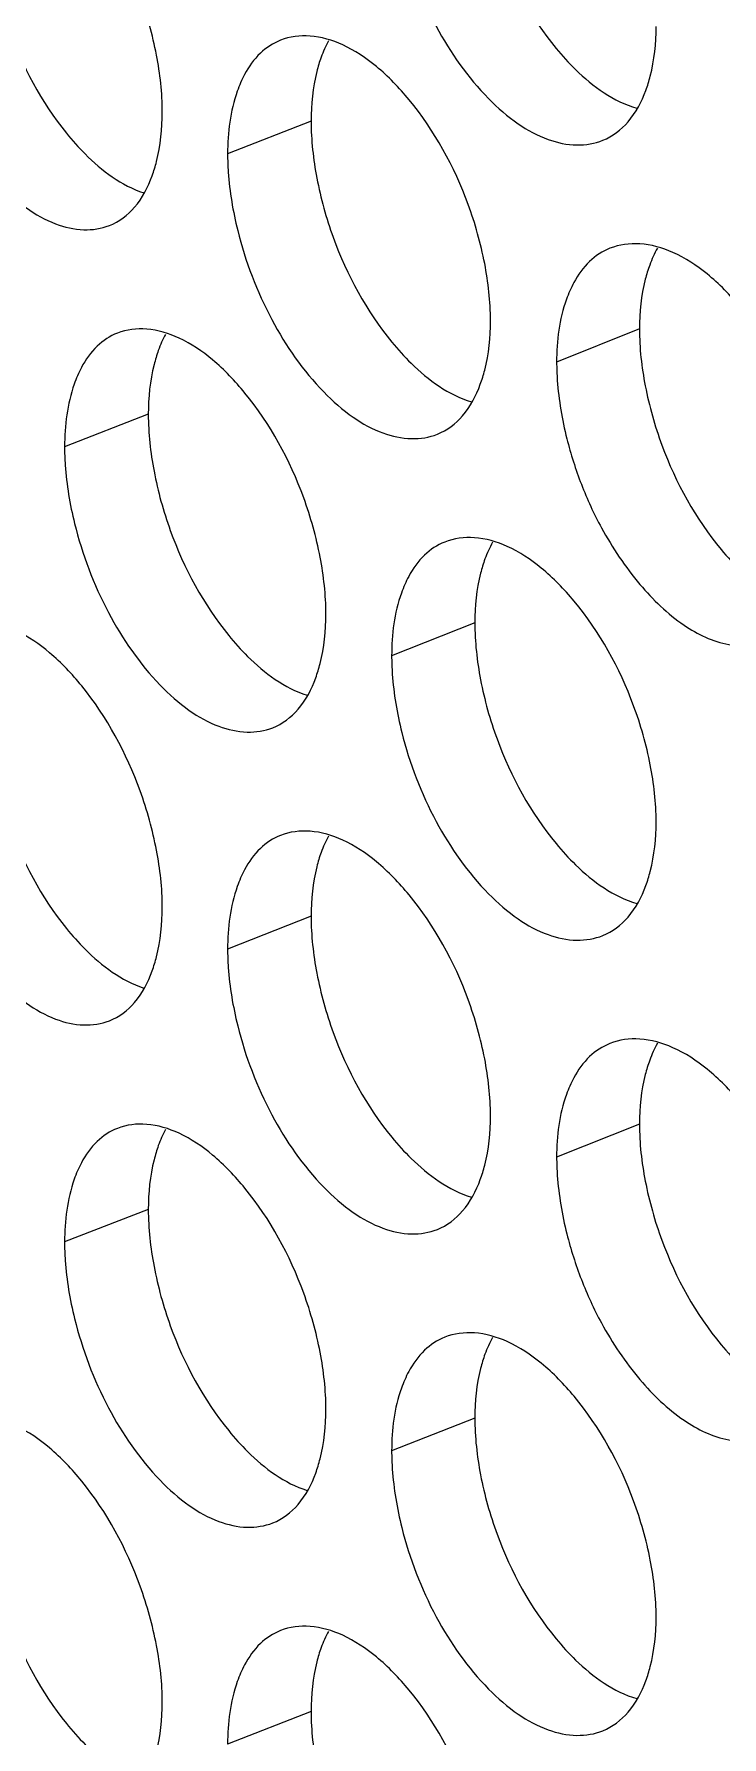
# Model space of a CAD drawing. Header units: millimetres. Extents: x 1177 to 4147, y 93 to 2194.
# Drawn here: x 2535.62 to 2542.44, y 740.61 to 757.48 of the extents above; entities that cross this region are included whole.
import ezdxf

# ---------------------------------------------------------------- set-up
doc = ezdxf.new("R2010")
doc.units = ezdxf.units.MM
doc.header["$LTSCALE"] = 0.1
doc.layers.get('0').update_dxf_attribs({"lineweight": 13})
doc.layers.add('标注', color=251, linetype='Continuous', lineweight=9)

# ---------------------------------------------------------------- blocks, each defined once
blk = doc.blocks.new('02')
for points, knots in [([(4627.348, 522.744), (4597.363, 531.299), (4553.55, 545.69), (4497.641, 568.487), (4458.71, 586.649), (4422.281, 606.068), (4388.51, 626.659), (4357.551, 648.334), (4338.416, 663.815), (4329.392, 671.722)], [0, 0, 0, 0, 0.278685, 0.411475, 0.539478, 0.662459, 0.780251, 0.892768, 1, 1, 1, 1]), ([(4626.906, 521.428), (4597.052, 529.945), (4553.424, 544.261), (4497.732, 566.923), (4458.929, 584.973), (4422.597, 604.269), (4388.892, 624.729), (4357.964, 646.263), (4338.829, 661.641), (4329.798, 669.496)], [0, 0, 0, 0, 0.278468, 0.411196, 0.539177, 0.662176, 0.780023, 0.892638, 1, 1, 1, 1]), ([(4628.518, 518.372), (4598.337, 526.935), (4554.235, 541.353), (4497.955, 564.22), (4458.766, 582.448), (4422.099, 601.945), (4388.114, 622.628), (4356.965, 644.402), (4337.717, 659.96), (4328.641, 667.907)], [0, 0, 0, 0, 0.278732, 0.411552, 0.539576, 0.662563, 0.780343, 0.892822, 1, 1, 1, 1]), ([(4328.202, 667.332), (4337.3, 659.316), (4356.601, 643.626), (4387.852, 621.677), (4421.956, 600.844), (4458.755, 581.215), (4498.091, 562.874), (4554.59, 539.876), (4598.873, 525.389), (4629.18, 516.79)], [0, 0, 0, 0, 0.107262, 0.219794, 0.337581, 0.460553, 0.588547, 0.721328, 1, 1, 1, 1])]:
    blk.add_open_spline(points, degree=3, knots=knots)
at = {"layer": '标注'}
for p, q in [((4395.371, 672.148), (4394.189, 671.685)), ((4400.018, 669.207), (4398.846, 668.739)), ((4393.067, 668.001), (4391.882, 667.541)), ((4397.688, 665.05), (4396.511, 664.585)), ((4395.371, 660.898), (4394.189, 660.435)), ((4400.018, 657.957), (4398.846, 657.489)), ((4393.067, 656.751), (4391.882, 656.291)), ((4393.067, 656.751), (4391.882, 656.291)), ((4397.688, 653.8), (4396.511, 653.335)), ((4397.688, 653.8), (4396.511, 653.335)), ((4395.371, 649.648), (4394.189, 649.185))]:
    blk.add_line(p, q, dxfattribs=at)
for points, knots in [([(4397.688, 676.3), (4397.688, 676.03), (4397.751, 675.469), (4398.056, 674.383), (4398.477, 673.612), (4398.838, 673.176)], [0, 0, 0, 0, 0.239633, 0.496767, 1, 1, 1, 1]), ([(4397.688, 676.3), (4397.688, 676.03), (4397.751, 675.469), (4398.056, 674.383), (4398.477, 673.612), (4398.838, 673.176)], [0, 0, 0, 0, 0.239633, 0.496767, 1, 1, 1, 1]), ([(4393.265, 672.277), (4393.265, 672.547), (4393.201, 673.107), (4392.899, 674.194), (4392.483, 674.967), (4392.126, 675.407)], [0, 0, 0, 0, 0.239639, 0.496867, 1, 1, 1, 1]), ([(4390.778, 675.109), (4390.778, 674.839), (4390.841, 674.279), (4391.139, 673.192), (4391.552, 672.418), (4391.908, 671.977)], [0, 0, 0, 0, 0.239851, 0.497219, 1, 1, 1, 1]), ([(4396.654, 674.75), (4396.764, 674.313), (4397.079, 673.49), (4397.694, 672.615), (4398.271, 672.108), (4398.697, 671.876), (4399.116, 671.786), (4399.384, 671.829), (4399.5, 671.876)], [0, 0, 0, 0, 0.305092, 0.590325, 0.714405, 0.822131, 0.915528, 1, 1, 1, 1]), ([(4396.654, 674.75), (4396.764, 674.313), (4397.079, 673.49), (4397.694, 672.615), (4398.271, 672.108), (4398.697, 671.876), (4399.116, 671.786), (4399.384, 671.829), (4399.5, 671.876)], [0, 0, 0, 0, 0.305092, 0.590325, 0.714405, 0.822131, 0.915528, 1, 1, 1, 1]), ([(4389.73, 673.567), (4389.837, 673.131), (4390.144, 672.31), (4390.745, 671.431), (4391.31, 670.919), (4391.727, 670.683), (4392.138, 670.586), (4392.402, 670.626), (4392.516, 670.67)], [0, 0, 0, 0, 0.306595, 0.592601, 0.716644, 0.823962, 0.916568, 1, 1, 1, 1]), ([(4396.757, 672.451), (4396.618, 672.62), (4396.333, 672.917), (4395.857, 673.237), (4395.38, 673.381), (4395.069, 673.344), (4394.939, 673.293)], [0, 0, 0, 0, 0.309532, 0.576416, 0.801728, 1, 1, 1, 1]), ([(4400.109, 672.582), (4400.133, 672.648), (4400.223, 672.941), (4400.254, 673.249), (4400.254, 673.485)], [0, 0, 0, 0, 0.229514, 1, 1, 1, 1]), ([(4400.109, 672.582), (4400.133, 672.648), (4400.223, 672.941), (4400.254, 673.249), (4400.254, 673.485)], [0, 0, 0, 0, 0.229514, 1, 1, 1, 1]), ([(4394.939, 673.293), (4394.833, 673.251), (4394.628, 673.116), (4394.488, 672.917), (4394.429, 672.806)], [0, 0, 0, 0, 0.475484, 1, 1, 1, 1]), ([(4398.838, 673.176), (4398.925, 673.071), (4399.245, 672.721), (4399.652, 672.426), (4399.979, 672.33)], [0, 0, 0, 0, 0.285211, 1, 1, 1, 1]), ([(4398.838, 673.176), (4398.925, 673.071), (4399.245, 672.721), (4399.652, 672.426), (4399.979, 672.33)], [0, 0, 0, 0, 0.285211, 1, 1, 1, 1]), ([(4395.513, 673.051), (4395.489, 672.985), (4395.401, 672.692), (4395.371, 672.383), (4395.371, 672.148)], [0, 0, 0, 0, 0.229141, 1, 1, 1, 1]), ([(4394.429, 672.806), (4394.389, 672.731), (4394.237, 672.376), (4394.189, 671.984), (4394.189, 671.685)], [0, 0, 0, 0, 0.22205, 1, 1, 1, 1]), ([(4397.91, 669.327), (4397.91, 669.597), (4397.846, 670.157), (4397.54, 671.243), (4397.119, 672.014), (4396.757, 672.451)], [0, 0, 0, 0, 0.239493, 0.496564, 1, 1, 1, 1]), ([(4399.5, 671.876), (4399.637, 671.931), (4399.901, 672.133), (4400.05, 672.422), (4400.109, 672.582)], [0, 0, 0, 0, 0.464648, 1, 1, 1, 1]), ([(4399.5, 671.876), (4399.637, 671.931), (4399.901, 672.133), (4400.05, 672.422), (4400.109, 672.582)], [0, 0, 0, 0, 0.464648, 1, 1, 1, 1]), ([(4393.122, 671.375), (4393.146, 671.441), (4393.234, 671.733), (4393.265, 672.042), (4393.265, 672.277)], [0, 0, 0, 0, 0.229076, 1, 1, 1, 1]), ([(4391.908, 671.977), (4391.992, 671.875), (4392.298, 671.53), (4392.687, 671.236), (4393.002, 671.133)], [0, 0, 0, 0, 0.285023, 1, 1, 1, 1]), ([(4395.371, 672.148), (4395.371, 671.878), (4395.434, 671.317), (4395.736, 670.231), (4396.155, 669.459), (4396.515, 669.021)], [0, 0, 0, 0, 0.239706, 0.496917, 1, 1, 1, 1]), ([(4394.189, 671.685), (4394.189, 671.598), (4394.203, 671.233), (4394.265, 670.871), (4394.332, 670.6)], [0, 0, 0, 0, 0.237814, 1, 1, 1, 1]), ([(4392.516, 670.67), (4392.653, 670.723), (4392.917, 670.925), (4393.064, 671.215), (4393.122, 671.375)], [0, 0, 0, 0, 0.462617, 1, 1, 1, 1]), ([(4394.332, 670.6), (4394.441, 670.164), (4394.754, 669.341), (4395.363, 668.465), (4395.936, 667.957), (4396.36, 667.723), (4396.776, 667.631), (4397.043, 667.673), (4397.158, 667.718)], [0, 0, 0, 0, 0.305591, 0.59108, 0.715148, 0.822737, 0.915872, 1, 1, 1, 1]), ([(4399.599, 670.348), (4399.493, 670.306), (4399.289, 670.171), (4399.149, 669.972), (4399.089, 669.863)], [0, 0, 0, 0, 0.476586, 1, 1, 1, 1]), ([(4401.444, 669.518), (4401.302, 669.687), (4401.013, 669.983), (4400.53, 670.301), (4400.045, 670.442), (4399.731, 670.401), (4399.599, 670.348)], [0, 0, 0, 0, 0.3085, 0.575059, 0.800797, 1, 1, 1, 1]), ([(4400.163, 670.111), (4400.139, 670.045), (4400.049, 669.752), (4400.018, 669.443), (4400.018, 669.207)], [0, 0, 0, 0, 0.229432, 1, 1, 1, 1]), ([(4399.089, 669.863), (4399.048, 669.787), (4398.894, 669.433), (4398.846, 669.039), (4398.846, 668.739)], [0, 0, 0, 0, 0.222471, 1, 1, 1, 1]), ([(4397.766, 668.424), (4397.79, 668.49), (4397.88, 668.783), (4397.91, 669.091), (4397.91, 669.327)], [0, 0, 0, 0, 0.229368, 1, 1, 1, 1]), ([(4392.629, 669.148), (4392.524, 669.107), (4392.318, 668.971), (4392.179, 668.772), (4392.12, 668.661)], [0, 0, 0, 0, 0.474911, 1, 1, 1, 1]), ([(4394.434, 668.301), (4394.296, 668.47), (4394.014, 668.767), (4393.542, 669.088), (4393.068, 669.234), (4392.759, 669.199), (4392.629, 669.148)], [0, 0, 0, 0, 0.310056, 0.577106, 0.802202, 1, 1, 1, 1]), ([(4396.515, 669.021), (4396.6, 668.917), (4396.916, 668.568), (4397.317, 668.274), (4397.64, 668.175)], [0, 0, 0, 0, 0.285157, 1, 1, 1, 1]), ([(4400.018, 669.207), (4400.018, 668.937), (4400.082, 668.377), (4400.389, 667.291), (4400.812, 666.521), (4401.176, 666.086)], [0, 0, 0, 0, 0.239561, 0.496616, 1, 1, 1, 1]), ([(4393.209, 668.904), (4393.186, 668.838), (4393.098, 668.545), (4393.067, 668.236), (4393.067, 668.001)], [0, 0, 0, 0, 0.228996, 1, 1, 1, 1]), ([(4392.12, 668.661), (4392.08, 668.586), (4391.929, 668.231), (4391.882, 667.84), (4391.882, 667.541)], [0, 0, 0, 0, 0.221845, 1, 1, 1, 1]), ([(4398.846, 668.739), (4398.846, 668.653), (4398.86, 668.288), (4398.923, 667.925), (4398.991, 667.655)], [0, 0, 0, 0, 0.237866, 1, 1, 1, 1]), ([(4395.581, 665.174), (4395.581, 665.444), (4395.517, 666.004), (4395.213, 667.091), (4394.794, 667.863), (4394.434, 668.301)], [0, 0, 0, 0, 0.239566, 0.496716, 1, 1, 1, 1]), ([(4397.158, 667.718), (4397.295, 667.773), (4397.559, 667.975), (4397.707, 668.264), (4397.766, 668.424)], [0, 0, 0, 0, 0.463981, 1, 1, 1, 1]), ([(4393.067, 668.001), (4393.067, 667.731), (4393.13, 667.17), (4393.431, 666.083), (4393.846, 665.31), (4394.205, 664.871)], [0, 0, 0, 0, 0.239778, 0.497068, 1, 1, 1, 1]), ([(4398.991, 667.655), (4399.046, 667.436), (4399.183, 667.005), (4399.508, 666.299), (4399.975, 665.604), (4400.581, 665.016), (4401.229, 664.697), (4401.678, 664.717), (4401.855, 664.789)], [0, 0, 0, 0, 0.152652, 0.305439, 0.523584, 0.715027, 0.870754, 1, 1, 1, 1]), ([(4391.882, 667.541), (4391.882, 667.454), (4391.896, 667.089), (4391.957, 666.726), (4392.024, 666.456)], [0, 0, 0, 0, 0.237788, 1, 1, 1, 1]), ([(4392.024, 666.456), (4392.132, 666.02), (4392.442, 665.198), (4393.047, 664.32), (4393.616, 663.81), (4394.037, 663.575), (4394.45, 663.481), (4394.715, 663.521), (4394.83, 663.566)], [0, 0, 0, 0, 0.306092, 0.591839, 0.715894, 0.823347, 0.916219, 1, 1, 1, 1]), ([(4397.262, 666.193), (4397.156, 666.151), (4396.951, 666.015), (4396.812, 665.817), (4396.752, 665.707)], [0, 0, 0, 0, 0.476042, 1, 1, 1, 1]), ([(4399.094, 665.357), (4398.953, 665.526), (4398.666, 665.822), (4398.186, 666.142), (4397.705, 666.284), (4397.394, 666.245), (4397.262, 666.193)], [0, 0, 0, 0, 0.309013, 0.575734, 0.801259, 1, 1, 1, 1]), ([(4397.831, 665.953), (4397.807, 665.887), (4397.718, 665.594), (4397.688, 665.285), (4397.688, 665.05)], [0, 0, 0, 0, 0.229286, 1, 1, 1, 1]), ([(4401.176, 666.086), (4401.264, 665.981), (4401.588, 665.628), (4402.002, 665.334), (4402.333, 665.24)], [0, 0, 0, 0, 0.285256, 1, 1, 1, 1]), ([(4396.752, 665.707), (4396.712, 665.631), (4396.559, 665.277), (4396.511, 664.884), (4396.511, 664.585)], [0, 0, 0, 0, 0.222259, 1, 1, 1, 1]), ([(4395.437, 664.272), (4395.461, 664.337), (4395.55, 664.63), (4395.581, 664.939), (4395.581, 665.174)], [0, 0, 0, 0, 0.229222, 1, 1, 1, 1]), ([(4400.254, 662.235), (4400.254, 662.505), (4400.189, 663.065), (4399.882, 664.151), (4399.457, 664.921), (4399.094, 665.357)], [0, 0, 0, 0, 0.239421, 0.496413, 1, 1, 1, 1]), ([(4392.126, 664.157), (4391.988, 664.326), (4391.708, 664.622), (4391.24, 664.945), (4390.769, 665.092), (4390.463, 665.058), (4390.334, 665.009)], [0, 0, 0, 0, 0.310585, 0.577804, 0.802682, 1, 1, 1, 1]), ([(4397.688, 665.05), (4397.688, 664.78), (4397.751, 664.219), (4398.056, 663.133), (4398.477, 662.362), (4398.838, 661.926)], [0, 0, 0, 0, 0.239633, 0.496767, 1, 1, 1, 1]), ([(4394.205, 664.871), (4394.289, 664.768), (4394.6, 664.421), (4394.995, 664.127), (4395.314, 664.026)], [0, 0, 0, 0, 0.285095, 1, 1, 1, 1]), ([(4396.511, 664.585), (4396.511, 664.498), (4396.525, 664.133), (4396.587, 663.77), (4396.654, 663.5)], [0, 0, 0, 0, 0.23784, 1, 1, 1, 1]), ([(4394.83, 663.566), (4394.967, 663.62), (4395.231, 663.822), (4395.379, 664.112), (4395.437, 664.272)], [0, 0, 0, 0, 0.463304, 1, 1, 1, 1]), ([(4393.265, 661.027), (4393.265, 661.297), (4393.201, 661.857), (4392.899, 662.944), (4392.483, 663.717), (4392.126, 664.157)], [0, 0, 0, 0, 0.239639, 0.496867, 1, 1, 1, 1]), ([(4390.778, 663.859), (4390.778, 663.589), (4390.841, 663.029), (4391.139, 661.942), (4391.552, 661.168), (4391.908, 660.727)], [0, 0, 0, 0, 0.239851, 0.497219, 1, 1, 1, 1]), ([(4396.654, 663.5), (4396.764, 663.063), (4397.079, 662.24), (4397.694, 661.365), (4398.271, 660.858), (4398.697, 660.626), (4399.116, 660.536), (4399.384, 660.579), (4399.5, 660.626)], [0, 0, 0, 0, 0.305092, 0.590325, 0.714405, 0.822131, 0.915528, 1, 1, 1, 1]), ([(4389.73, 662.317), (4389.837, 661.881), (4390.144, 661.06), (4390.745, 660.181), (4391.31, 659.669), (4391.727, 659.433), (4392.138, 659.336), (4392.402, 659.376), (4392.516, 659.42)], [0, 0, 0, 0, 0.306595, 0.592601, 0.716644, 0.823962, 0.916568, 1, 1, 1, 1]), ([(4394.939, 662.043), (4394.833, 662.001), (4394.628, 661.866), (4394.488, 661.667), (4394.429, 661.556)], [0, 0, 0, 0, 0.475484, 1, 1, 1, 1]), ([(4396.757, 661.201), (4396.618, 661.37), (4396.333, 661.667), (4395.857, 661.987), (4395.38, 662.131), (4395.069, 662.094), (4394.939, 662.043)], [0, 0, 0, 0, 0.309532, 0.576416, 0.801728, 1, 1, 1, 1]), ([(4400.109, 661.332), (4400.133, 661.398), (4400.223, 661.691), (4400.254, 661.999), (4400.254, 662.235)], [0, 0, 0, 0, 0.229514, 1, 1, 1, 1]), ([(4395.513, 661.801), (4395.489, 661.735), (4395.401, 661.442), (4395.371, 661.133), (4395.371, 660.898)], [0, 0, 0, 0, 0.229141, 1, 1, 1, 1]), ([(4398.838, 661.926), (4398.925, 661.821), (4399.245, 661.471), (4399.652, 661.176), (4399.979, 661.08)], [0, 0, 0, 0, 0.285211, 1, 1, 1, 1]), ([(4394.429, 661.556), (4394.389, 661.481), (4394.237, 661.126), (4394.189, 660.734), (4394.189, 660.435)], [0, 0, 0, 0, 0.22205, 1, 1, 1, 1]), ([(4399.5, 660.626), (4399.637, 660.681), (4399.901, 660.883), (4400.05, 661.172), (4400.109, 661.332)], [0, 0, 0, 0, 0.464648, 1, 1, 1, 1]), ([(4397.91, 658.077), (4397.91, 658.347), (4397.846, 658.907), (4397.54, 659.993), (4397.119, 660.764), (4396.757, 661.201)], [0, 0, 0, 0, 0.239493, 0.496564, 1, 1, 1, 1]), ([(4393.122, 660.125), (4393.146, 660.191), (4393.234, 660.483), (4393.265, 660.792), (4393.265, 661.027)], [0, 0, 0, 0, 0.229076, 1, 1, 1, 1]), ([(4395.371, 660.898), (4395.371, 660.628), (4395.434, 660.067), (4395.736, 658.981), (4396.155, 658.209), (4396.515, 657.771)], [0, 0, 0, 0, 0.239706, 0.496917, 1, 1, 1, 1]), ([(4391.908, 660.727), (4391.992, 660.625), (4392.298, 660.28), (4392.687, 659.986), (4393.002, 659.883)], [0, 0, 0, 0, 0.285023, 1, 1, 1, 1]), ([(4394.189, 660.435), (4394.189, 660.348), (4394.203, 659.983), (4394.265, 659.621), (4394.332, 659.35)], [0, 0, 0, 0, 0.237814, 1, 1, 1, 1]), ([(4392.516, 659.42), (4392.653, 659.473), (4392.917, 659.675), (4393.064, 659.965), (4393.122, 660.125)], [0, 0, 0, 0, 0.462617, 1, 1, 1, 1]), ([(4394.332, 659.35), (4394.441, 658.914), (4394.754, 658.091), (4395.363, 657.215), (4395.936, 656.707), (4396.36, 656.473), (4396.776, 656.381), (4397.043, 656.423), (4397.158, 656.468)], [0, 0, 0, 0, 0.305591, 0.59108, 0.715148, 0.822737, 0.915872, 1, 1, 1, 1]), ([(4401.444, 658.268), (4401.302, 658.437), (4401.013, 658.733), (4400.53, 659.051), (4400.045, 659.192), (4399.731, 659.151), (4399.599, 659.098)], [0, 0, 0, 0, 0.3085, 0.575059, 0.800797, 1, 1, 1, 1]), ([(4399.599, 659.098), (4399.493, 659.056), (4399.289, 658.921), (4399.149, 658.722), (4399.089, 658.613)], [0, 0, 0, 0, 0.476586, 1, 1, 1, 1]), ([(4400.163, 658.861), (4400.139, 658.795), (4400.049, 658.502), (4400.018, 658.193), (4400.018, 657.957)], [0, 0, 0, 0, 0.229432, 1, 1, 1, 1]), ([(4399.089, 658.613), (4399.048, 658.537), (4398.894, 658.183), (4398.846, 657.789), (4398.846, 657.489)], [0, 0, 0, 0, 0.222471, 1, 1, 1, 1]), ([(4394.434, 657.051), (4394.296, 657.22), (4394.014, 657.517), (4393.542, 657.838), (4393.068, 657.984), (4392.759, 657.949), (4392.629, 657.898)], [0, 0, 0, 0, 0.310056, 0.577106, 0.802202, 1, 1, 1, 1]), ([(4394.434, 657.051), (4394.296, 657.22), (4394.014, 657.517), (4393.542, 657.838), (4393.068, 657.984), (4392.759, 657.949), (4392.629, 657.898)], [0, 0, 0, 0, 0.310056, 0.577106, 0.802202, 1, 1, 1, 1]), ([(4397.766, 657.174), (4397.79, 657.24), (4397.88, 657.533), (4397.91, 657.841), (4397.91, 658.077)], [0, 0, 0, 0, 0.229368, 1, 1, 1, 1]), ([(4400.018, 657.957), (4400.018, 657.687), (4400.082, 657.127), (4400.389, 656.041), (4400.812, 655.271), (4401.176, 654.836)], [0, 0, 0, 0, 0.239561, 0.496616, 1, 1, 1, 1]), ([(4392.629, 657.898), (4392.524, 657.857), (4392.318, 657.721), (4392.179, 657.522), (4392.12, 657.411)], [0, 0, 0, 0, 0.474911, 1, 1, 1, 1]), ([(4392.629, 657.898), (4392.524, 657.857), (4392.318, 657.721), (4392.179, 657.522), (4392.12, 657.411)], [0, 0, 0, 0, 0.474911, 1, 1, 1, 1]), ([(4396.515, 657.771), (4396.6, 657.667), (4396.916, 657.318), (4397.317, 657.024), (4397.64, 656.925)], [0, 0, 0, 0, 0.285157, 1, 1, 1, 1]), ([(4393.209, 657.654), (4393.186, 657.588), (4393.098, 657.295), (4393.067, 656.986), (4393.067, 656.751)], [0, 0, 0, 0, 0.228996, 1, 1, 1, 1]), ([(4393.209, 657.654), (4393.186, 657.588), (4393.098, 657.295), (4393.067, 656.986), (4393.067, 656.751)], [0, 0, 0, 0, 0.228996, 1, 1, 1, 1]), ([(4398.846, 657.489), (4398.846, 657.403), (4398.86, 657.038), (4398.923, 656.675), (4398.991, 656.405)], [0, 0, 0, 0, 0.237866, 1, 1, 1, 1]), ([(4392.12, 657.411), (4392.08, 657.336), (4391.929, 656.981), (4391.882, 656.59), (4391.882, 656.291)], [0, 0, 0, 0, 0.221845, 1, 1, 1, 1]), ([(4392.12, 657.411), (4392.08, 657.336), (4391.929, 656.981), (4391.882, 656.59), (4391.882, 656.291)], [0, 0, 0, 0, 0.221845, 1, 1, 1, 1]), ([(4395.581, 653.924), (4395.581, 654.194), (4395.517, 654.754), (4395.213, 655.841), (4394.794, 656.613), (4394.434, 657.051)], [0, 0, 0, 0, 0.239566, 0.496716, 1, 1, 1, 1]), ([(4395.581, 653.924), (4395.581, 654.194), (4395.517, 654.754), (4395.213, 655.841), (4394.794, 656.613), (4394.434, 657.051)], [0, 0, 0, 0, 0.239566, 0.496716, 1, 1, 1, 1]), ([(4397.158, 656.468), (4397.295, 656.523), (4397.559, 656.725), (4397.707, 657.014), (4397.766, 657.174)], [0, 0, 0, 0, 0.463981, 1, 1, 1, 1]), ([(4393.067, 656.751), (4393.067, 656.481), (4393.13, 655.92), (4393.431, 654.833), (4393.846, 654.06), (4394.205, 653.621)], [0, 0, 0, 0, 0.239778, 0.497068, 1, 1, 1, 1]), ([(4393.067, 656.751), (4393.067, 656.481), (4393.13, 655.92), (4393.431, 654.833), (4393.846, 654.06), (4394.205, 653.621)], [0, 0, 0, 0, 0.239778, 0.497068, 1, 1, 1, 1]), ([(4391.882, 656.291), (4391.882, 656.204), (4391.896, 655.839), (4391.957, 655.476), (4392.024, 655.206)], [0, 0, 0, 0, 0.237788, 1, 1, 1, 1]), ([(4391.882, 656.291), (4391.882, 656.204), (4391.896, 655.839), (4391.957, 655.476), (4392.024, 655.206)], [0, 0, 0, 0, 0.237788, 1, 1, 1, 1]), ([(4398.991, 656.405), (4399.046, 656.186), (4399.183, 655.755), (4399.508, 655.049), (4399.975, 654.354), (4400.581, 653.766), (4401.229, 653.447), (4401.678, 653.467), (4401.855, 653.539)], [0, 0, 0, 0, 0.152652, 0.305439, 0.523584, 0.715027, 0.870754, 1, 1, 1, 1]), ([(4392.024, 655.206), (4392.132, 654.77), (4392.442, 653.948), (4393.047, 653.07), (4393.616, 652.56), (4394.037, 652.325), (4394.45, 652.231), (4394.715, 652.271), (4394.83, 652.316)], [0, 0, 0, 0, 0.306092, 0.591839, 0.715894, 0.823347, 0.916219, 1, 1, 1, 1]), ([(4392.024, 655.206), (4392.132, 654.77), (4392.442, 653.948), (4393.047, 653.07), (4393.616, 652.56), (4394.037, 652.325), (4394.45, 652.231), (4394.715, 652.271), (4394.83, 652.316)], [0, 0, 0, 0, 0.306092, 0.591839, 0.715894, 0.823347, 0.916219, 1, 1, 1, 1]), ([(4397.262, 654.943), (4397.156, 654.901), (4396.951, 654.765), (4396.812, 654.567), (4396.752, 654.457)], [0, 0, 0, 0, 0.476042, 1, 1, 1, 1]), ([(4397.262, 654.943), (4397.156, 654.901), (4396.951, 654.765), (4396.812, 654.567), (4396.752, 654.457)], [0, 0, 0, 0, 0.476042, 1, 1, 1, 1]), ([(4399.094, 654.107), (4398.953, 654.276), (4398.666, 654.572), (4398.186, 654.892), (4397.705, 655.034), (4397.394, 654.995), (4397.262, 654.943)], [0, 0, 0, 0, 0.309013, 0.575734, 0.801259, 1, 1, 1, 1]), ([(4399.094, 654.107), (4398.953, 654.276), (4398.666, 654.572), (4398.186, 654.892), (4397.705, 655.034), (4397.394, 654.995), (4397.262, 654.943)], [0, 0, 0, 0, 0.309013, 0.575734, 0.801259, 1, 1, 1, 1]), ([(4401.176, 654.836), (4401.264, 654.731), (4401.588, 654.378), (4402.002, 654.084), (4402.333, 653.99)], [0, 0, 0, 0, 0.285256, 1, 1, 1, 1]), ([(4397.831, 654.703), (4397.807, 654.637), (4397.718, 654.344), (4397.688, 654.035), (4397.688, 653.8)], [0, 0, 0, 0, 0.229286, 1, 1, 1, 1]), ([(4397.831, 654.703), (4397.807, 654.637), (4397.718, 654.344), (4397.688, 654.035), (4397.688, 653.8)], [0, 0, 0, 0, 0.229286, 1, 1, 1, 1]), ([(4396.752, 654.457), (4396.712, 654.381), (4396.559, 654.027), (4396.511, 653.634), (4396.511, 653.335)], [0, 0, 0, 0, 0.222259, 1, 1, 1, 1]), ([(4396.752, 654.457), (4396.712, 654.381), (4396.559, 654.027), (4396.511, 653.634), (4396.511, 653.335)], [0, 0, 0, 0, 0.222259, 1, 1, 1, 1]), ([(4400.254, 650.985), (4400.254, 651.255), (4400.189, 651.815), (4399.882, 652.901), (4399.457, 653.671), (4399.094, 654.107)], [0, 0, 0, 0, 0.239421, 0.496413, 1, 1, 1, 1]), ([(4400.254, 650.985), (4400.254, 651.255), (4400.189, 651.815), (4399.882, 652.901), (4399.457, 653.671), (4399.094, 654.107)], [0, 0, 0, 0, 0.239421, 0.496413, 1, 1, 1, 1]), ([(4395.437, 653.022), (4395.461, 653.087), (4395.55, 653.38), (4395.581, 653.689), (4395.581, 653.924)], [0, 0, 0, 0, 0.229222, 1, 1, 1, 1]), ([(4395.437, 653.022), (4395.461, 653.087), (4395.55, 653.38), (4395.581, 653.689), (4395.581, 653.924)], [0, 0, 0, 0, 0.229222, 1, 1, 1, 1]), ([(4392.126, 652.907), (4391.988, 653.076), (4391.708, 653.372), (4391.24, 653.695), (4390.769, 653.842), (4390.463, 653.808), (4390.334, 653.759)], [0, 0, 0, 0, 0.310585, 0.577804, 0.802682, 1, 1, 1, 1]), ([(4394.205, 653.621), (4394.289, 653.518), (4394.6, 653.171), (4394.995, 652.877), (4395.314, 652.776)], [0, 0, 0, 0, 0.285095, 1, 1, 1, 1]), ([(4394.205, 653.621), (4394.289, 653.518), (4394.6, 653.171), (4394.995, 652.877), (4395.314, 652.776)], [0, 0, 0, 0, 0.285095, 1, 1, 1, 1]), ([(4397.688, 653.8), (4397.688, 653.53), (4397.751, 652.969), (4398.056, 651.883), (4398.477, 651.112), (4398.838, 650.676)], [0, 0, 0, 0, 0.239633, 0.496767, 1, 1, 1, 1]), ([(4397.688, 653.8), (4397.688, 653.53), (4397.751, 652.969), (4398.056, 651.883), (4398.477, 651.112), (4398.838, 650.676)], [0, 0, 0, 0, 0.239633, 0.496767, 1, 1, 1, 1]), ([(4396.511, 653.335), (4396.511, 653.248), (4396.525, 652.883), (4396.587, 652.52), (4396.654, 652.25)], [0, 0, 0, 0, 0.23784, 1, 1, 1, 1]), ([(4396.511, 653.335), (4396.511, 653.248), (4396.525, 652.883), (4396.587, 652.52), (4396.654, 652.25)], [0, 0, 0, 0, 0.23784, 1, 1, 1, 1]), ([(4393.265, 649.777), (4393.265, 650.047), (4393.201, 650.607), (4392.899, 651.694), (4392.483, 652.467), (4392.126, 652.907)], [0, 0, 0, 0, 0.239639, 0.496867, 1, 1, 1, 1]), ([(4394.83, 652.316), (4394.967, 652.37), (4395.231, 652.572), (4395.379, 652.862), (4395.437, 653.022)], [0, 0, 0, 0, 0.463304, 1, 1, 1, 1]), ([(4394.83, 652.316), (4394.967, 652.37), (4395.231, 652.572), (4395.379, 652.862), (4395.437, 653.022)], [0, 0, 0, 0, 0.463304, 1, 1, 1, 1]), ([(4390.778, 652.609), (4390.778, 652.339), (4390.841, 651.779), (4391.139, 650.692), (4391.552, 649.918), (4391.908, 649.477)], [0, 0, 0, 0, 0.239851, 0.497219, 1, 1, 1, 1]), ([(4396.654, 652.25), (4396.764, 651.813), (4397.079, 650.99), (4397.694, 650.115), (4398.271, 649.608), (4398.697, 649.376), (4399.116, 649.286), (4399.384, 649.329), (4399.5, 649.376)], [0, 0, 0, 0, 0.305092, 0.590325, 0.714405, 0.822131, 0.915528, 1, 1, 1, 1]), ([(4396.654, 652.25), (4396.764, 651.813), (4397.079, 650.99), (4397.694, 650.115), (4398.271, 649.608), (4398.697, 649.376), (4399.116, 649.286), (4399.384, 649.329), (4399.5, 649.376)], [0, 0, 0, 0, 0.305092, 0.590325, 0.714405, 0.822131, 0.915528, 1, 1, 1, 1]), ([(4389.73, 651.067), (4389.837, 650.631), (4390.144, 649.81), (4390.745, 648.931), (4391.31, 648.419), (4391.727, 648.183), (4392.138, 648.086), (4392.402, 648.126), (4392.516, 648.17)], [0, 0, 0, 0, 0.306595, 0.592601, 0.716644, 0.823962, 0.916568, 1, 1, 1, 1]), ([(4400.109, 650.082), (4400.133, 650.148), (4400.223, 650.441), (4400.254, 650.749), (4400.254, 650.985)], [0, 0, 0, 0, 0.229514, 1, 1, 1, 1]), ([(4400.109, 650.082), (4400.133, 650.148), (4400.223, 650.441), (4400.254, 650.749), (4400.254, 650.985)], [0, 0, 0, 0, 0.229514, 1, 1, 1, 1]), ([(4394.939, 650.793), (4394.833, 650.751), (4394.628, 650.616), (4394.488, 650.417), (4394.429, 650.306)], [0, 0, 0, 0, 0.475484, 1, 1, 1, 1]), ([(4396.757, 649.951), (4396.618, 650.12), (4396.333, 650.417), (4395.857, 650.737), (4395.38, 650.881), (4395.069, 650.844), (4394.939, 650.793)], [0, 0, 0, 0, 0.309532, 0.576416, 0.801728, 1, 1, 1, 1]), ([(4395.513, 650.551), (4395.489, 650.485), (4395.401, 650.192), (4395.371, 649.883), (4395.371, 649.648)], [0, 0, 0, 0, 0.229141, 1, 1, 1, 1]), ([(4398.838, 650.676), (4398.925, 650.571), (4399.245, 650.221), (4399.652, 649.926), (4399.979, 649.83)], [0, 0, 0, 0, 0.285211, 1, 1, 1, 1]), ([(4398.838, 650.676), (4398.925, 650.571), (4399.245, 650.221), (4399.652, 649.926), (4399.979, 649.83)], [0, 0, 0, 0, 0.285211, 1, 1, 1, 1]), ([(4394.429, 650.306), (4394.389, 650.231), (4394.237, 649.876), (4394.189, 649.484), (4394.189, 649.185)], [0, 0, 0, 0, 0.22205, 1, 1, 1, 1]), ([(4399.5, 649.376), (4399.637, 649.431), (4399.901, 649.633), (4400.05, 649.922), (4400.109, 650.082)], [0, 0, 0, 0, 0.464648, 1, 1, 1, 1]), ([(4399.5, 649.376), (4399.637, 649.431), (4399.901, 649.633), (4400.05, 649.922), (4400.109, 650.082)], [0, 0, 0, 0, 0.464648, 1, 1, 1, 1]), ([(4393.122, 648.875), (4393.146, 648.941), (4393.234, 649.233), (4393.265, 649.542), (4393.265, 649.777)], [0, 0, 0, 0, 0.229076, 1, 1, 1, 1]), ([(4397.91, 646.827), (4397.91, 647.097), (4397.846, 647.657), (4397.54, 648.743), (4397.119, 649.514), (4396.757, 649.951)], [0, 0, 0, 0, 0.239493, 0.496564, 1, 1, 1, 1]), ([(4395.371, 649.648), (4395.371, 649.378), (4395.434, 648.817), (4395.736, 647.731), (4396.155, 646.959), (4396.515, 646.521)], [0, 0, 0, 0, 0.239706, 0.496917, 1, 1, 1, 1]), ([(4391.908, 649.477), (4391.992, 649.375), (4392.298, 649.03), (4392.687, 648.736), (4393.002, 648.633)], [0, 0, 0, 0, 0.285023, 1, 1, 1, 1])]:
    blk.add_open_spline(points, degree=3, knots=knots, dxfattribs=at)
for points in [[(4395.617, 673.282), (4395.577, 673.208), (4395.542, 673.13), (4395.513, 673.051)], [(4400.272, 670.351), (4400.229, 670.274), (4400.193, 670.193), (4400.163, 670.111)], [(4393.311, 669.131), (4393.271, 669.058), (4393.238, 668.982), (4393.209, 668.904)], [(4397.938, 666.189), (4397.896, 666.113), (4397.861, 666.034), (4397.831, 665.953)], [(4395.617, 662.032), (4395.577, 661.958), (4395.542, 661.88), (4395.513, 661.801)], [(4400.272, 659.101), (4400.229, 659.024), (4400.193, 658.943), (4400.163, 658.861)], [(4393.311, 657.881), (4393.271, 657.808), (4393.238, 657.732), (4393.209, 657.654)], [(4393.311, 657.881), (4393.271, 657.808), (4393.238, 657.732), (4393.209, 657.654)], [(4397.938, 654.939), (4397.896, 654.863), (4397.861, 654.784), (4397.831, 654.703)], [(4397.938, 654.939), (4397.896, 654.863), (4397.861, 654.784), (4397.831, 654.703)], [(4395.617, 650.782), (4395.577, 650.708), (4395.542, 650.63), (4395.513, 650.551)]]:
    blk.add_open_spline(points, degree=3, dxfattribs=at)

msp = doc.modelspace()

# ---------------------------------------------------------------- block references
at = {"xscale": 0.7, "yscale": 0.7, "zscale": 0.7}
msp.add_blockref('02', (-538.391, 286.112), dxfattribs=at)

doc.saveas('drawing.dxf')
